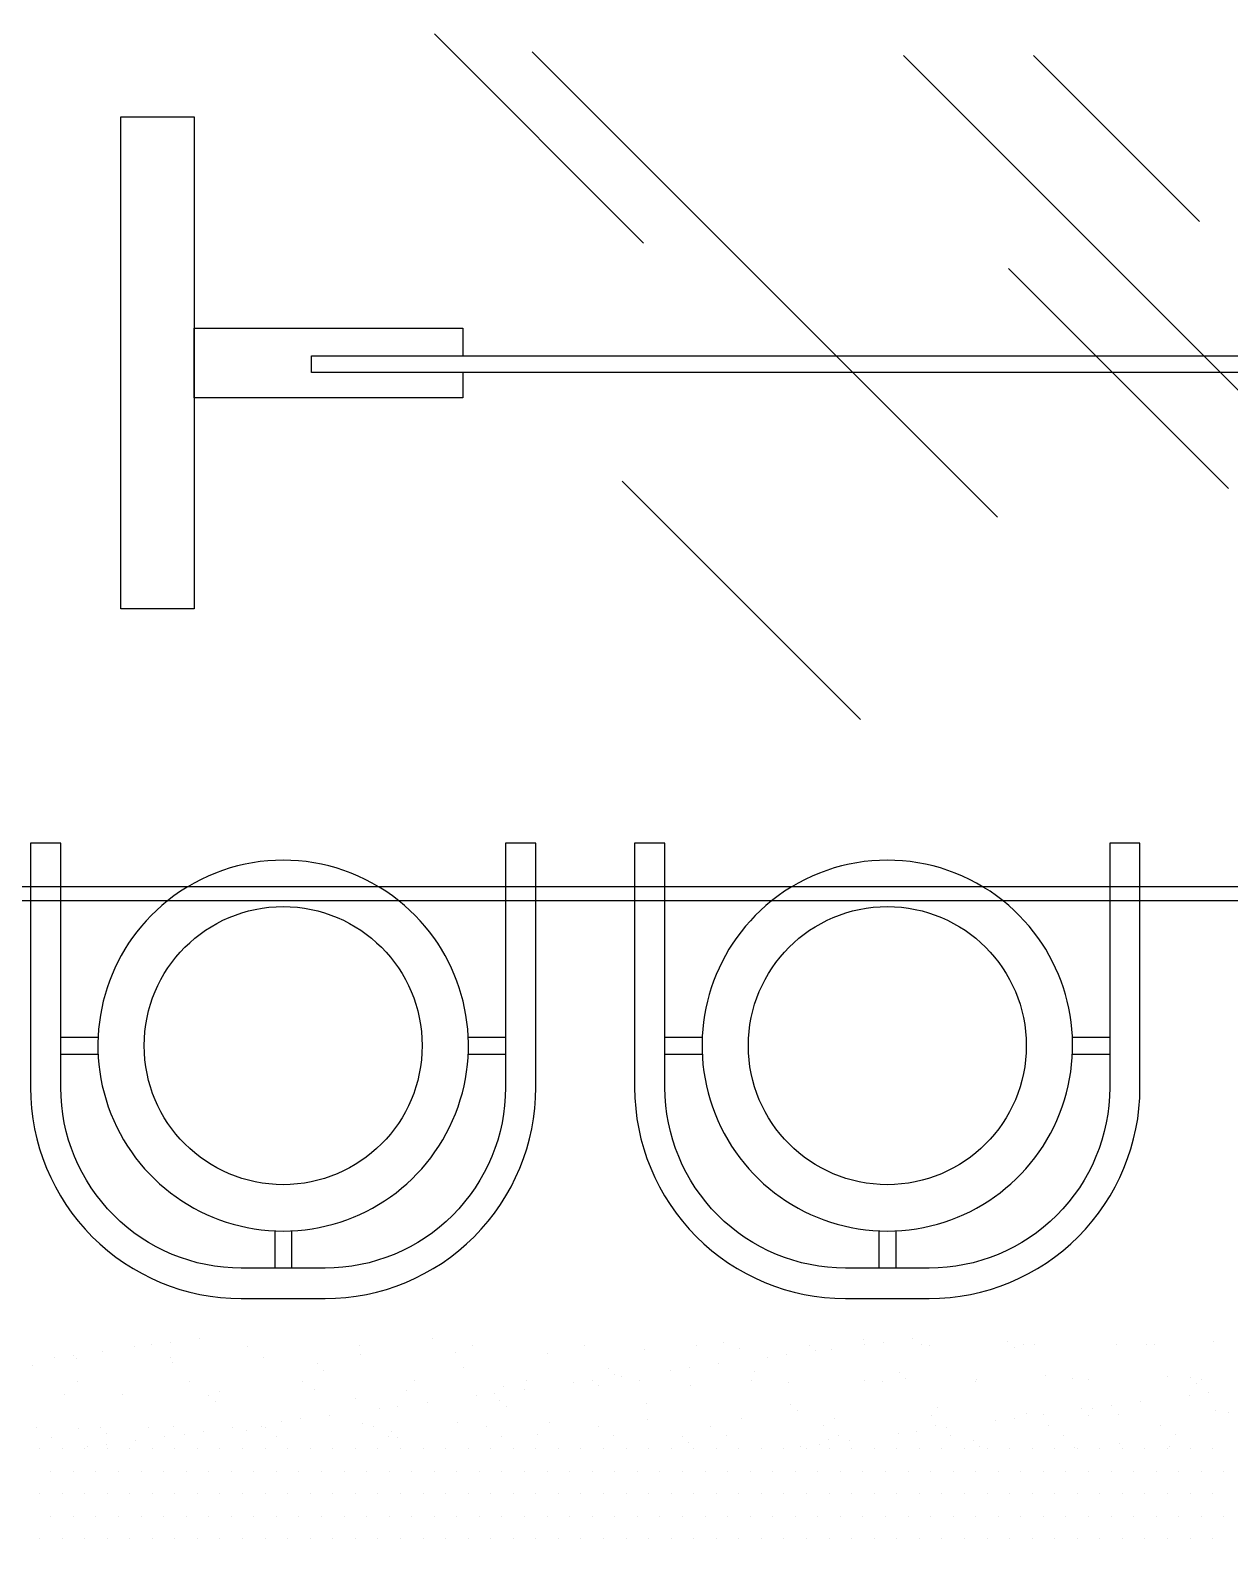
# Model space of a CAD drawing. Extents: x 10.8 to 13.68, y 40.59 to 42.54.
# Drawn here: x 11.514 to 12.511, y 40.594 to 41.847 of the extents above; entities that cross this region are included whole.
import ezdxf

# ---------------------------------------------------------------- set-up
doc = ezdxf.new("R2010")
doc.units = 0
doc.header["$LTSCALE"] = 0.5
doc.layers.get('0').update_dxf_attribs({"linetype": 'CONTINUOUS'})

# ---------------------------------------------------------------- blocks, each defined once
blk = doc.blocks.new('*X0')
at = {"color": 0}
for p, q in [((11.521875, 40.66875), (11.521875, 40.66875)), ((11.540625, 40.66875), (11.540625, 40.66875)), ((11.559375, 40.66875), (11.559375, 40.66875)), ((11.578125, 40.66875), (11.578125, 40.66875)), ((11.596875, 40.66875), (11.596875, 40.66875)), ((11.615625, 40.66875), (11.615625, 40.66875)), ((11.634375, 40.66875), (11.634375, 40.66875)), ((11.653125, 40.66875), (11.653125, 40.66875)), ((11.671875, 40.66875), (11.671875, 40.66875)), ((11.690625, 40.66875), (11.690625, 40.66875)), ((11.709375, 40.66875), (11.709375, 40.66875)), ((11.728125, 40.66875), (11.728125, 40.66875)), ((11.746875, 40.66875), (11.746875, 40.66875)), ((11.765625, 40.66875), (11.765625, 40.66875)), ((11.784375, 40.66875), (11.784375, 40.66875)), ((11.803125, 40.66875), (11.803125, 40.66875)), ((11.821875, 40.66875), (11.821875, 40.66875)), ((11.840625, 40.66875), (11.840625, 40.66875)), ((11.859375, 40.66875), (11.859375, 40.66875)), ((11.878125, 40.66875), (11.878125, 40.66875)), ((11.896875, 40.66875), (11.896875, 40.66875)), ((11.915625, 40.66875), (11.915625, 40.66875)), ((11.934375, 40.66875), (11.934375, 40.66875)), ((11.953125, 40.66875), (11.953125, 40.66875)), ((11.971875, 40.66875), (11.971875, 40.66875)), ((11.990625, 40.66875), (11.990625, 40.66875)), ((12.009375, 40.66875), (12.009375, 40.66875)), ((12.028125, 40.66875), (12.028125, 40.66875)), ((12.046875, 40.66875), (12.046875, 40.66875)), ((12.065625, 40.66875), (12.065625, 40.66875)), ((12.084375, 40.66875), (12.084375, 40.66875)), ((12.103125, 40.66875), (12.103125, 40.66875)), ((12.121875, 40.66875), (12.121875, 40.66875)), ((12.140625, 40.66875), (12.140625, 40.66875)), ((12.159375, 40.66875), (12.159375, 40.66875)), ((12.178125, 40.66875), (12.178125, 40.66875)), ((12.196875, 40.66875), (12.196875, 40.66875)), ((12.215625, 40.66875), (12.215625, 40.66875)), ((12.234375, 40.66875), (12.234375, 40.66875)), ((12.253125, 40.66875), (12.253125, 40.66875)), ((12.271875, 40.66875), (12.271875, 40.66875)), ((12.290625, 40.66875), (12.290625, 40.66875)), ((12.309375, 40.66875), (12.309375, 40.66875)), ((12.328125, 40.66875), (12.328125, 40.66875)), ((12.346875, 40.66875), (12.346875, 40.66875)), ((12.365625, 40.66875), (12.365625, 40.66875)), ((12.384375, 40.66875), (12.384375, 40.66875)), ((12.403125, 40.66875), (12.403125, 40.66875)), ((12.421875, 40.66875), (12.421875, 40.66875)), ((12.440625, 40.66875), (12.440625, 40.66875)), ((12.459375, 40.66875), (12.459375, 40.66875)), ((12.478125, 40.66875), (12.478125, 40.66875)), ((12.496875, 40.66875), (12.496875, 40.66875)), ((11.53125, 40.65), (11.53125, 40.65)), ((11.55, 40.65), (11.55, 40.65)), ((11.56875, 40.65), (11.56875, 40.65)), ((11.5875, 40.65), (11.5875, 40.65)), ((11.60625, 40.65), (11.60625, 40.65)), ((11.625, 40.65), (11.625, 40.65)), ((11.64375, 40.65), (11.64375, 40.65)), ((11.6625, 40.65), (11.6625, 40.65)), ((11.68125, 40.65), (11.68125, 40.65)), ((11.7, 40.65), (11.7, 40.65)), ((11.71875, 40.65), (11.71875, 40.65)), ((11.7375, 40.65), (11.7375, 40.65)), ((11.75625, 40.65), (11.75625, 40.65)), ((11.775, 40.65), (11.775, 40.65)), ((11.79375, 40.65), (11.79375, 40.65)), ((11.8125, 40.65), (11.8125, 40.65)), ((11.83125, 40.65), (11.83125, 40.65)), ((11.85, 40.65), (11.85, 40.65)), ((11.86875, 40.65), (11.86875, 40.65)), ((11.8875, 40.65), (11.8875, 40.65)), ((11.90625, 40.65), (11.90625, 40.65)), ((11.925, 40.65), (11.925, 40.65)), ((11.94375, 40.65), (11.94375, 40.65)), ((11.9625, 40.65), (11.9625, 40.65)), ((11.98125, 40.65), (11.98125, 40.65)), ((12, 40.65), (12, 40.65)), ((12.01875, 40.65), (12.01875, 40.65)), ((12.0375, 40.65), (12.0375, 40.65)), ((12.05625, 40.65), (12.05625, 40.65)), ((12.075, 40.65), (12.075, 40.65)), ((12.09375, 40.65), (12.09375, 40.65)), ((12.1125, 40.65), (12.1125, 40.65)), ((12.13125, 40.65), (12.13125, 40.65)), ((12.15, 40.65), (12.15, 40.65)), ((12.16875, 40.65), (12.16875, 40.65)), ((12.1875, 40.65), (12.1875, 40.65)), ((12.20625, 40.65), (12.20625, 40.65)), ((12.225, 40.65), (12.225, 40.65)), ((12.24375, 40.65), (12.24375, 40.65)), ((12.2625, 40.65), (12.2625, 40.65)), ((12.28125, 40.65), (12.28125, 40.65)), ((12.3, 40.65), (12.3, 40.65)), ((12.31875, 40.65), (12.31875, 40.65)), ((12.3375, 40.65), (12.3375, 40.65)), ((12.35625, 40.65), (12.35625, 40.65)), ((12.375, 40.65), (12.375, 40.65)), ((12.39375, 40.65), (12.39375, 40.65)), ((12.4125, 40.65), (12.4125, 40.65)), ((12.43125, 40.65), (12.43125, 40.65)), ((12.45, 40.65), (12.45, 40.65)), ((12.46875, 40.65), (12.46875, 40.65)), ((12.4875, 40.65), (12.4875, 40.65)), ((12.50625, 40.65), (12.50625, 40.65)), ((11.521875, 40.63125), (11.521875, 40.63125)), ((11.540625, 40.63125), (11.540625, 40.63125)), ((11.559375, 40.63125), (11.559375, 40.63125)), ((11.578125, 40.63125), (11.578125, 40.63125)), ((11.596875, 40.63125), (11.596875, 40.63125)), ((11.615625, 40.63125), (11.615625, 40.63125)), ((11.634375, 40.63125), (11.634375, 40.63125)), ((11.653125, 40.63125), (11.653125, 40.63125)), ((11.671875, 40.63125), (11.671875, 40.63125)), ((11.690625, 40.63125), (11.690625, 40.63125)), ((11.709375, 40.63125), (11.709375, 40.63125)), ((11.728125, 40.63125), (11.728125, 40.63125)), ((11.746875, 40.63125), (11.746875, 40.63125)), ((11.765625, 40.63125), (11.765625, 40.63125)), ((11.784375, 40.63125), (11.784375, 40.63125)), ((11.803125, 40.63125), (11.803125, 40.63125)), ((11.821875, 40.63125), (11.821875, 40.63125)), ((11.840625, 40.63125), (11.840625, 40.63125)), ((11.859375, 40.63125), (11.859375, 40.63125)), ((11.878125, 40.63125), (11.878125, 40.63125)), ((11.896875, 40.63125), (11.896875, 40.63125)), ((11.915625, 40.63125), (11.915625, 40.63125)), ((11.934375, 40.63125), (11.934375, 40.63125)), ((11.953125, 40.63125), (11.953125, 40.63125)), ((11.971875, 40.63125), (11.971875, 40.63125)), ((11.990625, 40.63125), (11.990625, 40.63125)), ((12.009375, 40.63125), (12.009375, 40.63125)), ((12.028125, 40.63125), (12.028125, 40.63125)), ((12.046875, 40.63125), (12.046875, 40.63125)), ((12.065625, 40.63125), (12.065625, 40.63125)), ((12.084375, 40.63125), (12.084375, 40.63125)), ((12.103125, 40.63125), (12.103125, 40.63125)), ((12.121875, 40.63125), (12.121875, 40.63125)), ((12.140625, 40.63125), (12.140625, 40.63125)), ((12.159375, 40.63125), (12.159375, 40.63125)), ((12.178125, 40.63125), (12.178125, 40.63125)), ((12.196875, 40.63125), (12.196875, 40.63125)), ((12.215625, 40.63125), (12.215625, 40.63125)), ((12.234375, 40.63125), (12.234375, 40.63125)), ((12.253125, 40.63125), (12.253125, 40.63125)), ((12.271875, 40.63125), (12.271875, 40.63125)), ((12.290625, 40.63125), (12.290625, 40.63125)), ((12.309375, 40.63125), (12.309375, 40.63125)), ((12.328125, 40.63125), (12.328125, 40.63125)), ((12.346875, 40.63125), (12.346875, 40.63125)), ((12.365625, 40.63125), (12.365625, 40.63125)), ((12.384375, 40.63125), (12.384375, 40.63125)), ((12.403125, 40.63125), (12.403125, 40.63125)), ((12.421875, 40.63125), (12.421875, 40.63125)), ((12.440625, 40.63125), (12.440625, 40.63125)), ((12.459375, 40.63125), (12.459375, 40.63125)), ((12.478125, 40.63125), (12.478125, 40.63125)), ((12.496875, 40.63125), (12.496875, 40.63125)), ((11.53125, 40.6125), (11.53125, 40.6125)), ((11.55, 40.6125), (11.55, 40.6125)), ((11.56875, 40.6125), (11.56875, 40.6125)), ((11.5875, 40.6125), (11.5875, 40.6125)), ((11.60625, 40.6125), (11.60625, 40.6125)), ((11.625, 40.6125), (11.625, 40.6125)), ((11.64375, 40.6125), (11.64375, 40.6125)), ((11.6625, 40.6125), (11.6625, 40.6125)), ((11.68125, 40.6125), (11.68125, 40.6125)), ((11.7, 40.6125), (11.7, 40.6125)), ((11.71875, 40.6125), (11.71875, 40.6125)), ((11.7375, 40.6125), (11.7375, 40.6125)), ((11.75625, 40.6125), (11.75625, 40.6125)), ((11.775, 40.6125), (11.775, 40.6125)), ((11.79375, 40.6125), (11.79375, 40.6125)), ((11.8125, 40.6125), (11.8125, 40.6125)), ((11.83125, 40.6125), (11.83125, 40.6125)), ((11.85, 40.6125), (11.85, 40.6125)), ((11.86875, 40.6125), (11.86875, 40.6125)), ((11.8875, 40.6125), (11.8875, 40.6125)), ((11.90625, 40.6125), (11.90625, 40.6125)), ((11.925, 40.6125), (11.925, 40.6125)), ((11.94375, 40.6125), (11.94375, 40.6125)), ((11.9625, 40.6125), (11.9625, 40.6125)), ((11.98125, 40.6125), (11.98125, 40.6125)), ((12, 40.6125), (12, 40.6125)), ((12.01875, 40.6125), (12.01875, 40.6125)), ((12.0375, 40.6125), (12.0375, 40.6125)), ((12.05625, 40.6125), (12.05625, 40.6125)), ((12.075, 40.6125), (12.075, 40.6125)), ((12.09375, 40.6125), (12.09375, 40.6125)), ((12.1125, 40.6125), (12.1125, 40.6125)), ((12.13125, 40.6125), (12.13125, 40.6125)), ((12.15, 40.6125), (12.15, 40.6125)), ((12.16875, 40.6125), (12.16875, 40.6125)), ((12.1875, 40.6125), (12.1875, 40.6125)), ((12.20625, 40.6125), (12.20625, 40.6125)), ((12.225, 40.6125), (12.225, 40.6125)), ((12.24375, 40.6125), (12.24375, 40.6125)), ((12.2625, 40.6125), (12.2625, 40.6125)), ((12.28125, 40.6125), (12.28125, 40.6125)), ((12.3, 40.6125), (12.3, 40.6125)), ((12.31875, 40.6125), (12.31875, 40.6125)), ((12.3375, 40.6125), (12.3375, 40.6125)), ((12.35625, 40.6125), (12.35625, 40.6125)), ((12.375, 40.6125), (12.375, 40.6125)), ((12.39375, 40.6125), (12.39375, 40.6125)), ((12.4125, 40.6125), (12.4125, 40.6125)), ((12.43125, 40.6125), (12.43125, 40.6125)), ((12.45, 40.6125), (12.45, 40.6125)), ((12.46875, 40.6125), (12.46875, 40.6125)), ((12.4875, 40.6125), (12.4875, 40.6125)), ((12.50625, 40.6125), (12.50625, 40.6125)), ((11.521875, 40.59375), (11.521875, 40.59375)), ((11.540625, 40.59375), (11.540625, 40.59375)), ((11.559375, 40.59375), (11.559375, 40.59375)), ((11.578125, 40.59375), (11.578125, 40.59375)), ((11.596875, 40.59375), (11.596875, 40.59375)), ((11.615625, 40.59375), (11.615625, 40.59375)), ((11.634375, 40.59375), (11.634375, 40.59375)), ((11.653125, 40.59375), (11.653125, 40.59375)), ((11.671875, 40.59375), (11.671875, 40.59375)), ((11.690625, 40.59375), (11.690625, 40.59375)), ((11.709375, 40.59375), (11.709375, 40.59375)), ((11.728125, 40.59375), (11.728125, 40.59375)), ((11.746875, 40.59375), (11.746875, 40.59375)), ((11.765625, 40.59375), (11.765625, 40.59375)), ((11.784375, 40.59375), (11.784375, 40.59375)), ((11.803125, 40.59375), (11.803125, 40.59375)), ((11.821875, 40.59375), (11.821875, 40.59375)), ((11.840625, 40.59375), (11.840625, 40.59375)), ((11.859375, 40.59375), (11.859375, 40.59375)), ((11.878125, 40.59375), (11.878125, 40.59375)), ((11.896875, 40.59375), (11.896875, 40.59375)), ((11.915625, 40.59375), (11.915625, 40.59375)), ((11.934375, 40.59375), (11.934375, 40.59375)), ((11.953125, 40.59375), (11.953125, 40.59375)), ((11.971875, 40.59375), (11.971875, 40.59375)), ((11.990625, 40.59375), (11.990625, 40.59375)), ((12.009375, 40.59375), (12.009375, 40.59375)), ((12.028125, 40.59375), (12.028125, 40.59375)), ((12.046875, 40.59375), (12.046875, 40.59375)), ((12.065625, 40.59375), (12.065625, 40.59375)), ((12.084375, 40.59375), (12.084375, 40.59375)), ((12.103125, 40.59375), (12.103125, 40.59375)), ((12.121875, 40.59375), (12.121875, 40.59375)), ((12.140625, 40.59375), (12.140625, 40.59375)), ((12.159375, 40.59375), (12.159375, 40.59375)), ((12.178125, 40.59375), (12.178125, 40.59375)), ((12.196875, 40.59375), (12.196875, 40.59375)), ((12.215625, 40.59375), (12.215625, 40.59375)), ((12.234375, 40.59375), (12.234375, 40.59375)), ((12.253125, 40.59375), (12.253125, 40.59375)), ((12.271875, 40.59375), (12.271875, 40.59375)), ((12.290625, 40.59375), (12.290625, 40.59375)), ((12.309375, 40.59375), (12.309375, 40.59375)), ((12.328125, 40.59375), (12.328125, 40.59375)), ((12.346875, 40.59375), (12.346875, 40.59375)), ((12.365625, 40.59375), (12.365625, 40.59375)), ((12.384375, 40.59375), (12.384375, 40.59375)), ((12.403125, 40.59375), (12.403125, 40.59375)), ((12.421875, 40.59375), (12.421875, 40.59375)), ((12.440625, 40.59375), (12.440625, 40.59375)), ((12.459375, 40.59375), (12.459375, 40.59375)), ((12.478125, 40.59375), (12.478125, 40.59375)), ((12.496875, 40.59375), (12.496875, 40.59375))]:
    blk.add_line(p, q, dxfattribs=at)
blk = doc.blocks.new('*X1')
at = {"color": 0}
for p, q in [((11.6011, 40.7536), (11.6011, 40.7536)), ((11.6149, 40.7548), (11.6149, 40.7548)), ((11.6305, 40.7568), (11.6305, 40.7568)), ((11.6549, 40.76), (11.6549, 40.76)), ((11.6946, 40.7538), (11.6946, 40.7538)), ((11.788, 40.754), (11.788, 40.754)), ((11.8483, 40.7603), (11.8483, 40.7603)), ((11.8814, 40.7541), (11.8814, 40.7541)), ((11.9748, 40.7543), (11.9748, 40.7543)), ((12.0251, 40.7507), (12.0251, 40.7507)), ((12.0683, 40.7545), (12.0683, 40.7545)), ((12.0902, 40.7566), (12.0902, 40.7566)), ((12.1036, 40.7517), (12.1036, 40.7517)), ((12.1617, 40.7547), (12.1617, 40.7547)), ((12.1804, 40.7514), (12.1804, 40.7514)), ((12.2064, 40.759), (12.2064, 40.759)), ((12.2078, 40.7551), (12.2078, 40.7551)), ((12.2235, 40.7572), (12.2235, 40.7572)), ((12.2478, 40.7604), (12.2478, 40.7604)), ((12.2551, 40.7548), (12.2551, 40.7548)), ((12.2614, 40.7543), (12.2614, 40.7543)), ((12.3265, 40.758), (12.3265, 40.758)), ((12.332, 40.7529), (12.332, 40.7529)), ((12.3399, 40.7553), (12.3399, 40.7553)), ((12.3485, 40.755), (12.3485, 40.755)), ((12.4167, 40.7549), (12.4167, 40.7549)), ((12.442, 40.7552), (12.442, 40.7552)), ((12.4483, 40.7553), (12.4483, 40.7553)), ((12.4977, 40.7578), (12.4977, 40.7578)), ((11.5342, 40.7441), (11.5342, 40.7441)), ((11.5498, 40.7462), (11.5498, 40.7462)), ((11.5525, 40.7436), (11.5525, 40.7436)), ((11.5742, 40.7494), (11.5742, 40.7494)), ((11.631, 40.7446), (11.631, 40.7446)), ((11.6326, 40.74), (11.6326, 40.74)), ((11.7078, 40.7443), (11.7078, 40.7443)), ((11.7526, 40.739), (11.7526, 40.739)), ((11.7888, 40.7472), (11.7888, 40.7472)), ((11.8673, 40.7482), (11.8673, 40.7482)), ((11.9441, 40.7478), (11.9441, 40.7478)), ((12.0863, 40.7392), (12.0863, 40.7392)), ((12.1271, 40.7445), (12.1271, 40.7445)), ((12.1427, 40.7466), (12.1427, 40.7466)), ((12.1671, 40.7498), (12.1671, 40.7498)), ((11.5163, 40.7376), (11.5163, 40.7376)), ((11.7581, 40.7339), (11.7581, 40.7339)), ((11.8744, 40.7364), (11.8744, 40.7364)), ((11.927, 40.7251), (11.927, 40.7251)), ((11.9812, 40.7253), (11.9812, 40.7253)), ((11.9945, 40.7353), (11.9945, 40.7353)), ((12, 40.7303), (12, 40.7303)), ((12.0056, 40.7285), (12.0056, 40.7285)), ((12.0204, 40.7253), (12.0204, 40.7253)), ((12.0463, 40.7339), (12.0463, 40.7339)), ((12.0619, 40.7359), (12.0619, 40.7359)), ((12.1138, 40.7255), (12.1138, 40.7255)), ((12.1163, 40.7327), (12.1163, 40.7327)), ((12.2072, 40.7256), (12.2072, 40.7256)), ((12.2363, 40.7316), (12.2363, 40.7316)), ((12.2418, 40.7266), (12.2418, 40.7266)), ((12.3007, 40.7258), (12.3007, 40.7258)), ((12.3581, 40.729), (12.3581, 40.729)), ((12.3805, 40.7272), (12.3805, 40.7272)), ((12.3941, 40.726), (12.3941, 40.726)), ((12.459, 40.7282), (12.459, 40.7282)), ((12.4782, 40.728), (12.4782, 40.728)), ((12.4875, 40.7261), (12.4875, 40.7261)), ((11.5424, 40.7137), (11.5424, 40.7137)), ((11.5533, 40.7244), (11.5533, 40.7244)), ((11.5906, 40.7136), (11.5906, 40.7136)), ((11.6467, 40.7246), (11.6467, 40.7246)), ((11.6624, 40.7127), (11.6624, 40.7127)), ((11.6716, 40.7165), (11.6716, 40.7165)), ((11.7401, 40.7248), (11.7401, 40.7248)), ((11.7501, 40.7175), (11.7501, 40.7175)), ((11.8269, 40.7171), (11.8269, 40.7171)), ((11.8335, 40.725), (11.8335, 40.725)), ((11.8848, 40.7126), (11.8848, 40.7126)), ((11.9004, 40.7147), (11.9004, 40.7147)), ((11.9079, 40.7201), (11.9079, 40.7201)), ((11.9248, 40.7179), (11.9248, 40.7179)), ((11.9656, 40.7233), (11.9656, 40.7233)), ((11.9864, 40.7211), (11.9864, 40.7211)), ((12.0632, 40.7207), (12.0632, 40.7207)), ((12.1442, 40.7236), (12.1442, 40.7236)), ((12.2227, 40.7246), (12.2227, 40.7246)), ((12.2995, 40.7242), (12.2995, 40.7242)), ((12.4778, 40.713), (12.4778, 40.713)), ((12.4837, 40.7229), (12.4837, 40.7229)), ((12.4934, 40.7151), (12.4934, 40.7151)), ((11.6679, 40.7076), (11.6679, 40.7076)), ((11.7842, 40.71), (11.7842, 40.71)), ((11.8041, 40.702), (11.8041, 40.702)), ((11.8197, 40.704), (11.8197, 40.704)), ((11.8441, 40.7073), (11.8441, 40.7073)), ((11.9043, 40.709), (11.9043, 40.709)), ((11.9098, 40.7039), (11.9098, 40.7039)), ((12.0261, 40.7063), (12.0261, 40.7063)), ((12.1461, 40.7053), (12.1461, 40.7053)), ((12.1517, 40.7003), (12.1517, 40.7003)), ((12.2679, 40.7027), (12.2679, 40.7027)), ((12.388, 40.7016), (12.388, 40.7016)), ((12.397, 40.7024), (12.397, 40.7024)), ((12.4126, 40.7044), (12.4126, 40.7044)), ((12.437, 40.7076), (12.437, 40.7076)), ((11.7233, 40.6914), (11.7233, 40.6914)), ((11.7389, 40.6934), (11.7389, 40.6934)), ((11.7633, 40.6966), (11.7633, 40.6966)), ((11.7907, 40.6894), (11.7907, 40.6894)), ((11.8692, 40.6904), (11.8692, 40.6904)), ((11.946, 40.69), (11.946, 40.69)), ((12.027, 40.6929), (12.027, 40.6929)), ((12.1055, 40.6939), (12.1055, 40.6939)), ((12.1733, 40.6876), (12.1733, 40.6876)), ((12.1823, 40.6936), (12.1823, 40.6936)), ((12.2633, 40.6965), (12.2633, 40.6965)), ((12.2667, 40.6878), (12.2667, 40.6878)), ((12.3162, 40.6917), (12.3162, 40.6917)), ((12.3319, 40.6938), (12.3319, 40.6938)), ((12.3418, 40.6975), (12.3418, 40.6975)), ((12.3563, 40.697), (12.3563, 40.697)), ((12.3601, 40.6879), (12.3601, 40.6879)), ((12.3935, 40.6966), (12.3935, 40.6966)), ((12.4186, 40.6971), (12.4186, 40.6971)), ((12.4535, 40.6881), (12.4535, 40.6881)), ((12.4996, 40.7), (12.4996, 40.7)), ((12.5098, 40.699), (12.5098, 40.699)), ((11.5193, 40.6864), (11.5193, 40.6864)), ((11.5319, 40.6783), (11.5319, 40.6783)), ((11.5544, 40.6858), (11.5544, 40.6858)), ((11.5722, 40.6864), (11.5722, 40.6864)), ((11.5778, 40.6813), (11.5778, 40.6813)), ((11.6018, 40.6754), (11.6018, 40.6754)), ((11.6127, 40.6866), (11.6127, 40.6866)), ((11.6254, 40.6785), (11.6254, 40.6785)), ((11.6329, 40.6868), (11.6329, 40.6868)), ((11.6426, 40.6807), (11.6426, 40.6807)), ((11.6582, 40.6828), (11.6582, 40.6828)), ((11.6826, 40.686), (11.6826, 40.686)), ((11.694, 40.6837), (11.694, 40.6837)), ((11.7061, 40.6867), (11.7061, 40.6867)), ((11.7097, 40.6865), (11.7097, 40.6865)), ((11.7188, 40.6787), (11.7188, 40.6787)), ((11.7996, 40.6869), (11.7996, 40.6869)), ((11.8122, 40.6788), (11.8122, 40.6788)), ((11.8141, 40.6827), (11.8141, 40.6827)), ((11.8196, 40.6776), (11.8196, 40.6776)), ((11.893, 40.6871), (11.893, 40.6871)), ((11.9056, 40.679), (11.9056, 40.679)), ((11.9359, 40.68), (11.9359, 40.68)), ((11.9864, 40.6872), (11.9864, 40.6872)), ((11.9991, 40.6792), (11.9991, 40.6792)), ((12.0559, 40.679), (12.0559, 40.679)), ((12.0798, 40.6874), (12.0798, 40.6874)), ((12.0925, 40.6794), (12.0925, 40.6794)), ((12.1778, 40.6763), (12.1778, 40.6763)), ((12.1859, 40.6795), (12.1859, 40.6795)), ((12.1947, 40.6758), (12.1947, 40.6758)), ((12.2355, 40.6811), (12.2355, 40.6811)), ((12.2511, 40.6832), (12.2511, 40.6832)), ((12.2755, 40.6864), (12.2755, 40.6864)), ((12.2793, 40.6797), (12.2793, 40.6797)), ((12.2978, 40.6753), (12.2978, 40.6753)), ((12.3728, 40.6799), (12.3728, 40.6799)), ((12.4662, 40.68), (12.4662, 40.68)), ((11.5618, 40.6701), (11.5618, 40.6701)), ((11.5774, 40.6722), (11.5774, 40.6722)), ((12.0615, 40.6739), (12.0615, 40.6739)), ((12.1547, 40.6705), (12.1547, 40.6705)), ((12.1704, 40.6725), (12.1704, 40.6725)), ((12.3033, 40.6702), (12.3033, 40.6702)), ((12.3824, 40.6694), (12.3824, 40.6694)), ((12.4196, 40.6727), (12.4196, 40.6727)), ((12.4609, 40.6704), (12.4609, 40.6704))]:
    blk.add_line(p, q, dxfattribs=at)

msp = doc.modelspace()

# ---------------------------------------------------------------- linework, layer by layer
at = {"color": 0}
for p, q in [((11.8502, 41.8437), (12.024, 41.6698)), ((12.318, 41.4422), (11.9313, 41.8289)), ((12.24, 41.8257), (12.6717, 41.394)), ((12.486, 41.6879), (12.3481, 41.8258)), ((12.51, 41.4662), (12.3271, 41.649)), ((12.2041, 41.2744), (12.0062, 41.4723)), ((11.5396, 41.0104), (11.5706, 41.0104)), ((11.8782, 41.0104), (11.9092, 41.0104)), ((12.0417, 41.0104), (12.0727, 41.0104)), ((12.3804, 41.0104), (12.4113, 41.0104)), ((11.5396, 40.9964), (11.5706, 40.9964)), ((11.8782, 40.9964), (11.9092, 40.9964)), ((12.0417, 40.9964), (12.0727, 40.9964)), ((12.3804, 40.9964), (12.4113, 40.9964)), ((11.7174, 40.8496), (11.7174, 40.8186)), ((11.7314, 40.8496), (11.7314, 40.8186)), ((12.2195, 40.8496), (12.2195, 40.8186)), ((12.2335, 40.8496), (12.2335, 40.8186))]:
    msp.add_line(p, q, dxfattribs=at)
for points in [[(11.337, 42.0237), (13.137, 42.0237), (13.137, 41.1237), (11.337, 41.1237)], [(11.3486, 42.0121), (13.1254, 42.0121), (13.1254, 41.1353), (11.3486, 41.1353)], [(11.5895, 41.3661), (11.5895, 41.7748), (11.6504, 41.7748), (11.6504, 41.3661)], [(11.7478, 41.5624), (11.7478, 41.5763), (12.7422, 41.5763), (12.7422, 41.5624)]]:
    msp.add_lwpolyline(points, close=True, dxfattribs=at)
for points in [[(11.6504, 41.5415), (11.6504, 41.5994), (11.8738, 41.5994), (11.8738, 41.5763)], [(11.8738, 41.5624), (11.8738, 41.5415), (11.6504, 41.5415)]]:
    msp.add_lwpolyline(points, dxfattribs=at)
for points in [[(11.5396, 41.1237), (11.5396, 41.1716), (11.5144, 41.1716), (11.5144, 41.1237, 0.414214)], [(11.9344, 41.1237), (11.9344, 41.1716), (11.9092, 41.1716), (11.9092, 41.1237, -0.414214)], [(12.0417, 41.1237), (12.0417, 41.1716), (12.0165, 41.1716), (12.0165, 41.1237, 0.414214)], [(12.4365, 41.1237), (12.4365, 41.1716), (12.4113, 41.1716), (12.4113, 41.1237, -0.414214)], [(11.5144, 41.1237), (11.5144, 40.9686, 0.414214), (11.6896, 40.7934), (11.7592, 40.7934, 0.414214), (11.9344, 40.9686), (11.9344, 41.1237)], [(11.9092, 41.1237), (11.9092, 40.9686, -0.414214), (11.7592, 40.8186), (11.6896, 40.8186, -0.414214), (11.5396, 40.9686), (11.5396, 41.1237)], [(12.0165, 41.1237), (12.0165, 40.9686, 0.414214), (12.1917, 40.7934), (12.2613, 40.7934, 0.414214), (12.4365, 40.9686), (12.4365, 41.1237)], [(12.4113, 41.1237), (12.4113, 40.9686, -0.414214), (12.2613, 40.8186), (12.1917, 40.8186, -0.414214), (12.0417, 40.9686), (12.0417, 41.1237)]]:
    msp.add_lwpolyline(points, format="xyb", dxfattribs=at)
for centre in [(11.7244, 41.0034), (12.2265, 41.0034)]:
    msp.add_circle(centre, 0.1155, dxfattribs=at)
for centre, start, end in [((11.7244, 41.0034), 51.3529, 128.6471), ((12.2265, 41.0034), 51.3529, 128.6471), ((11.7244, 41.0034), 128.6471, 51.3529), ((12.2265, 41.0034), 128.6471, 51.3529)]:
    msp.add_arc(centre, 0.154, start, end, dxfattribs=at)

# ---------------------------------------------------------------- block references
for name in ['*X0', '*X1']:
    msp.add_blockref(name, (0, 0), dxfattribs=at)

doc.saveas('drawing.dxf')
